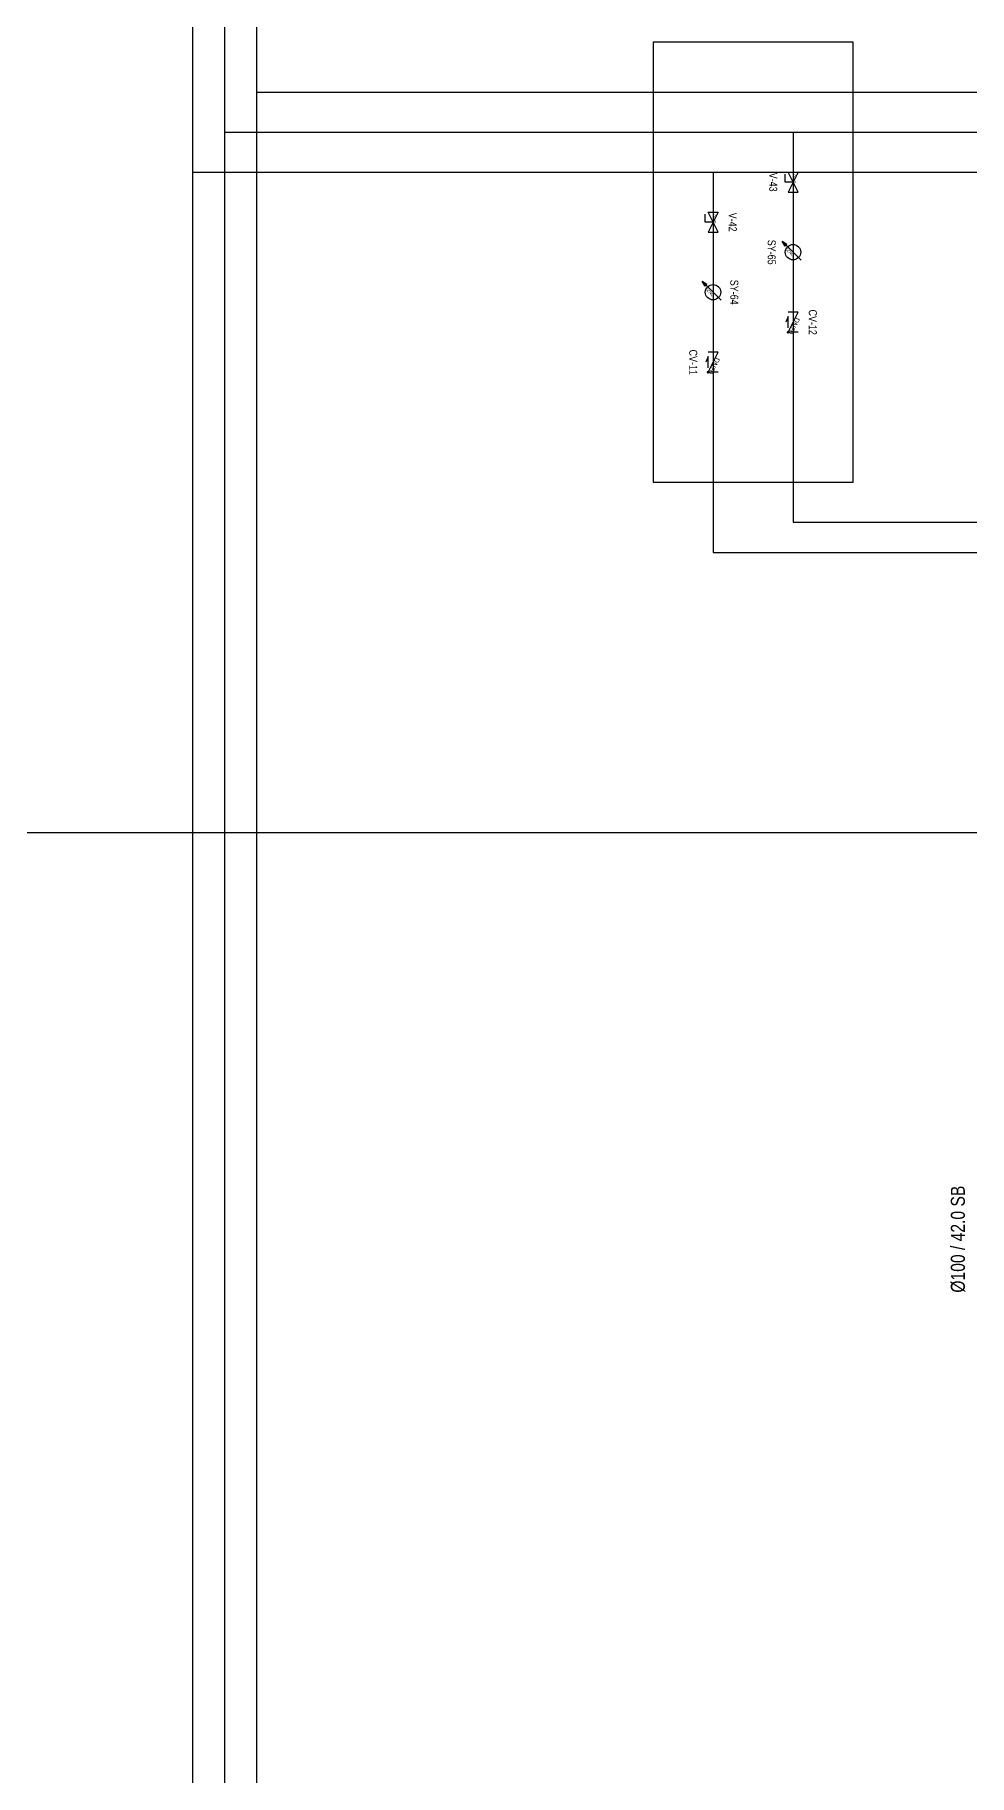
# Model space of a CAD drawing. Header units: centimetres. Extents: x 247996 to 314900, y -468471 to -440326.
# Drawn here: x 261881 to 262348, y -445071 to -444201 of the extents above; entities that cross this region are included whole.
import ezdxf
from ezdxf.enums import TextEntityAlignment as Align

# ---------------------------------------------------------------- set-up
doc = ezdxf.new("R2010")
doc.units = ezdxf.units.CM
doc.linetypes.add('0', pattern=[500, 500])
doc.linetypes.add('BASMA HATTI', pattern=[0.375, 0.25, -0.125])
for name, color, linetype, lineweight in [('SCOTT-MTY-PISSU-CAP', 211, 'Continuous', 30), ('SCOTT-MTY-SICAKSU-BORU', 1, 'BASMA HATTI', 30), ('SCOTT-MTY-SOGUKSU-BORU', 5, '0', 30)]:
    doc.layers.add(name, color=color, linetype=linetype, lineweight=lineweight)
for name, color, linetype in [('SCOTT-MTY-SAYAC', 3, 'Continuous'), ('SCOTT-MTY-SEMA', 8, 'Continuous'), ('SCOTT-MTY-SIRKULASYON-BORU', 31, 'Continuous'), ('SCOTT-MTY-VANA', 1, 'Continuous')]:
    doc.layers.add(name, color=color, linetype=linetype)
doc.styles.add('CAP', font='wturkce.SHX', dxfattribs={"width": 0.65})
doc.styles.add('ROTAS', font='arial.ttf')

# ---------------------------------------------------------------- blocks, each defined once
blk = doc.blocks.new('MTY-KURESEL VANA')
at = {"layer": 'SCOTT-MTY-VANA'}
for p, q in [((0, 0), (0, 8)), ((0, 8), (8, 8))]:
    blk.add_line(p, q, dxfattribs=at)
blk.add_lwpolyline([(-10, 5), (-10, -5), (10, 5), (10, -5), (-10, 5)], dxfattribs=at)
blk.add_attdef('CAP', (-1.1, -2.7), '', height=2.5, dxfattribs=at)
blk = doc.blocks.new('MTY-SU SAYACI')
at = {"layer": 'SCOTT-MTY-VANA'}
blk.add_hatch(color=256, dxfattribs=at).paths.add_polyline_path([(9.8, 9.8), (5.6, 7), (7, 5.6)])
for p, q in [((-7.3, -7.3), (6.3, 6.3)), ((5.6, 7), (9.8, 9.8)), ((7, 5.6), (5.6, 7)), ((7, 5.6), (9.8, 9.8))]:
    blk.add_line(p, q, dxfattribs=at)
blk.add_circle((0, 0), 7, dxfattribs=at)
blk.add_attdef('CAP', (-2.3, -1.2), '', height=2.5, rotation=45, dxfattribs=at)
blk = doc.blocks.new('MTY-CEKVALF VANA')
at = {"layer": 'SCOTT-MTY-VANA'}
h = blk.add_hatch(color=256, dxfattribs=at)
edge = h.paths.add_edge_path()
edge.add_arc((-10, 5), 1.41, 180, 540, ccw=False)
for p, q in [((-10, -5), (-10, 5)), ((-10, 5), (10, -5)), ((-5.6, 5), (5.6, 5)), ((5.6, 5), (0, 7.3)), ((10, -5), (10, 5))]:
    blk.add_line(p, q, dxfattribs=at)
at = {"layer": 'SCOTT-MTY-VANA', "style": 'CAP', "width": 0.65}
blk.add_attdef('CAP', (5.3, -2.7), '', height=5, rotation=153.4349, dxfattribs=at)

msp = doc.modelspace()

# ---------------------------------------------------------------- linework, layer by layer
at = {"layer": 'SCOTT-MTY-SAYAC'}
msp.add_lwpolyline([(262190, -444425), (262290, -444425), (262290, -444205), (262190, -444205)], close=True, dxfattribs=at)
at = {"layer": 'SCOTT-MTY-SEMA'}
msp.add_lwpolyline([(258900, -444600), (276550, -444600)], dxfattribs=at)
at = {"layer": 'SCOTT-MTY-SICAKSU-BORU'}
for points in [[(261976, -446110), (261976, -443040.4)], [(261976, -444250), (267040, -444250)], [(262260, -444250), (262260, -444445)], [(262260, -444445), (263035, -444445)]]:
    msp.add_lwpolyline(points, dxfattribs=at)
at = {"layer": 'SCOTT-MTY-SIRKULASYON-BORU'}
for points in [[(261992, -446080), (261992, -443030.8)], [(261992, -444230), (267100, -444230)]]:
    msp.add_lwpolyline(points, dxfattribs=at)
at = {"layer": 'SCOTT-MTY-SOGUKSU-BORU'}
for points in [[(261960, -446140), (261960, -443050)], [(261960, -444270), (267040, -444270)], [(262220, -444270), (262220, -444460)], [(262220, -444460), (263025, -444460)]]:
    msp.add_lwpolyline(points, dxfattribs=at)

# ---------------------------------------------------------------- block references
at = {"layer": 'SCOTT-MTY-SAYAC'}
ref = msp.add_blockref('MTY-SU SAYACI', (262260, -444310), dxfattribs=dict(at, xscale=0.55, yscale=0.55, rotation=90))
ref.add_attrib('CAP', 'DN20', (262260.63, -444311.26), dxfattribs={"height": 1.375, "rotation": 135})
ref = msp.add_blockref('MTY-SU SAYACI', (262220, -444330), dxfattribs=dict(at, xscale=0.55, yscale=0.55, rotation=90))
ref.add_attrib('CAP', 'DN20', (262220.63, -444331.26), dxfattribs={"height": 1.375, "rotation": 135})
at = {"layer": 'SCOTT-MTY-VANA', "xscale": 0.5, "yscale": 0.5, "rotation": 90}
for p in [(262260, -444275), (262220, -444295)]:
    msp.add_blockref('MTY-KURESEL VANA', p, dxfattribs=at).add_auto_attribs({'CAP': 'DN20'})
at = {"layer": 'SCOTT-MTY-VANA'}
ref = msp.add_blockref('MTY-CEKVALF VANA', (262260, -444345), dxfattribs=dict(at, xscale=0.5, yscale=0.5, rotation=90))
ref.add_attrib('CAP', 'DN20', (262261.33, -444342.34), dxfattribs={"height": 2.5, "rotation": 243.43495, "style": 'CAP'})
ref = msp.add_blockref('MTY-CEKVALF VANA', (262220, -444365), dxfattribs=dict(at, xscale=0.5, yscale=0.5, rotation=90))
ref.add_attrib('CAP', 'DN20', (262221.33, -444362.34), dxfattribs={"height": 2.5, "rotation": 243.43495, "style": 'CAP'})

# ---------------------------------------------------------------- texts
at = {"layer": 'SCOTT-MTY-PISSU-CAP', "style": 'ROTAS', "width": 0.8}
msp.add_text('Ø100 / 42.0 SB', height=7, rotation=90, dxfattribs=at).set_placement((262348, -444830), align=Align.BOTTOM_LEFT)
at = {"layer": 'SCOTT-MTY-VANA', "style": 'ROTAS', "width": 0.8}
for s, p in [('V-43', (262250.1, -444275)), ('V-42', (262229.9, -444295)), ('SY-65', (262249.35, -444310)), ('SY-64', (262230.65, -444330)), ('CV-12', (262269.9, -444345)), ('CV-11', (262210.1, -444365))]:
    msp.add_text(s, height=4, rotation=-90, dxfattribs=at).set_placement(p, align=Align.MIDDLE_CENTER)

doc.saveas('drawing.dxf')
